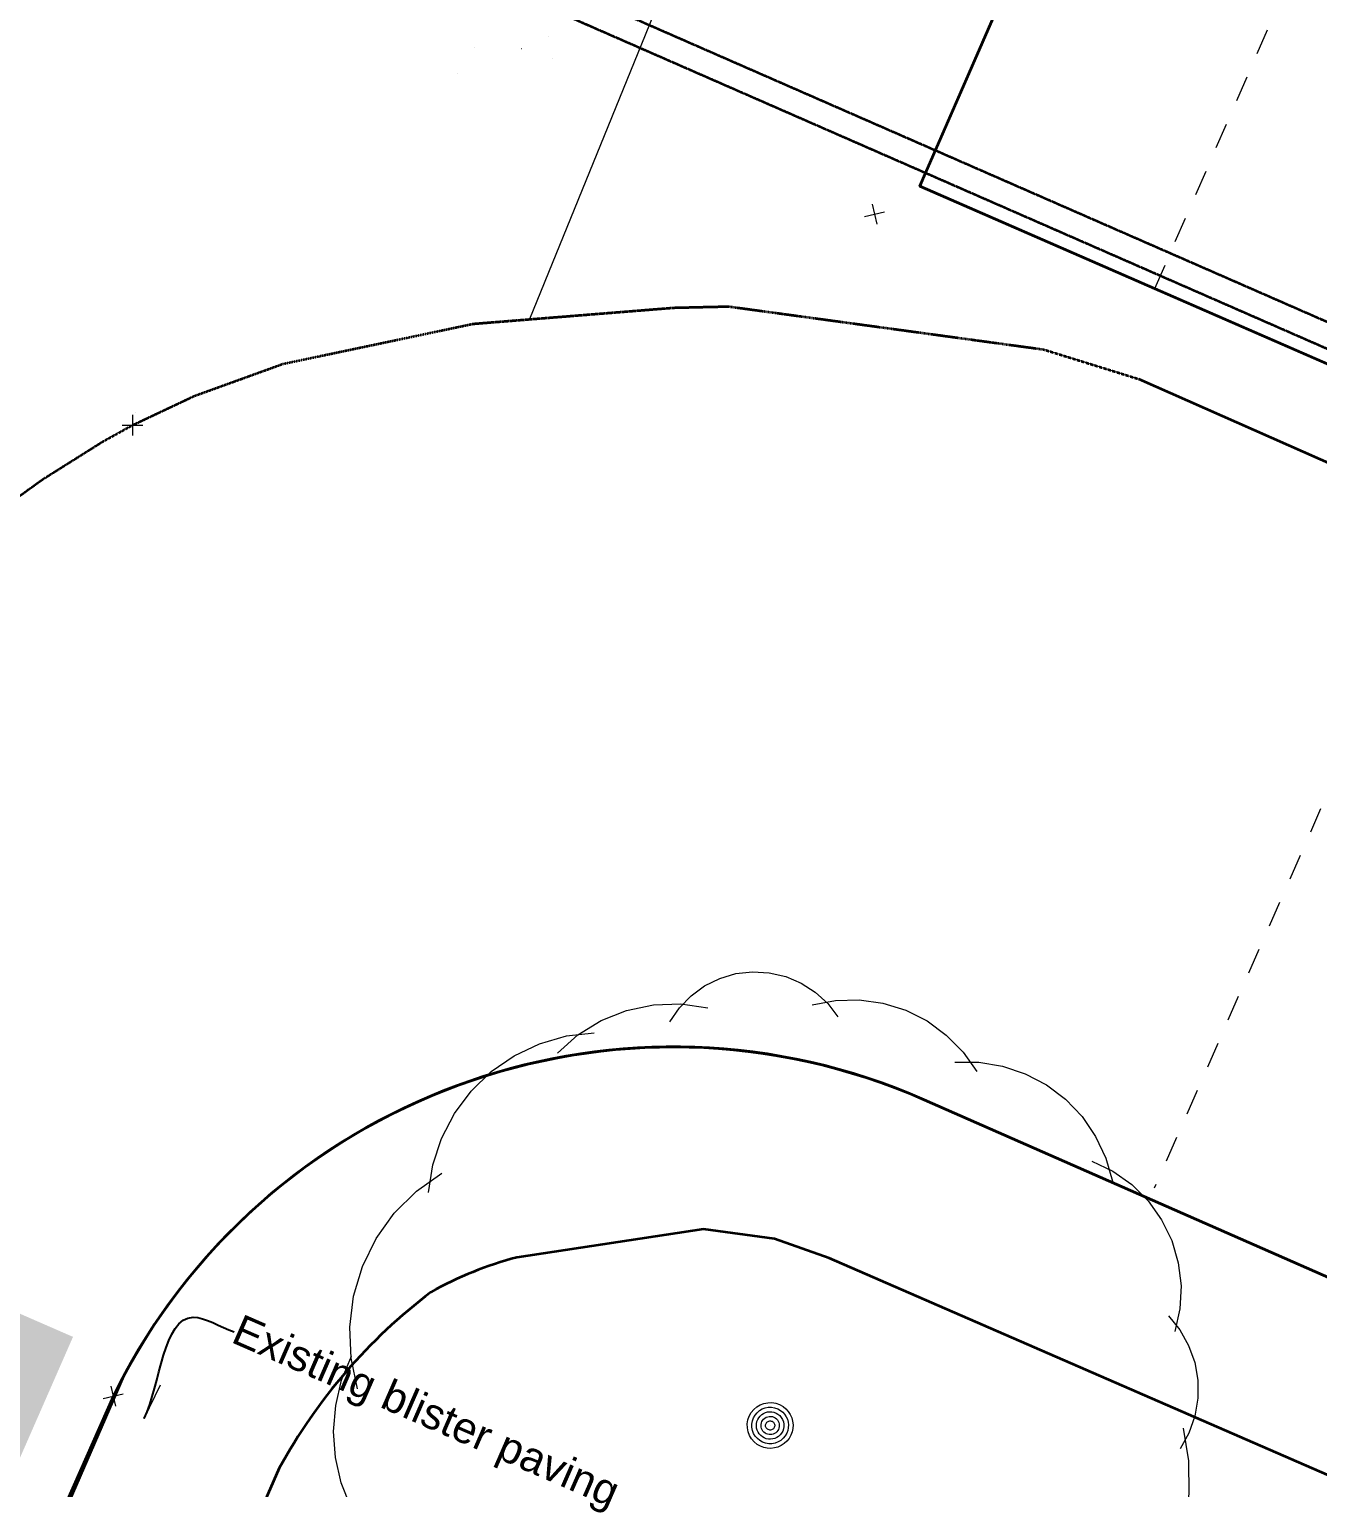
# Model space of a CAD drawing. Header units: millimetres. Extents: x -99530 to 90294, y -97212 to 56397.
# Drawn here: x 35558 to 48124, y -45347 to -31130 of the extents above; entities that cross this region are included whole.
import ezdxf

# ---------------------------------------------------------------- set-up
doc = ezdxf.new("R2010")
doc.units = ezdxf.units.MM
doc.header["$MEASUREMENT"] = 0
doc.linetypes.add('2-0_5', pattern=[500, 250, -250])
doc.linetypes.add('HIDDEN2', pattern=[0.375, 0.25, -0.125])
doc.layers.add('A-20-M_Hard_Landscape', color=7, linetype='Continuous')
doc.layers.add('New_A-20-M_Hard_Landscape', color=7, linetype='Continuous')
for name, color, linetype, lineweight in [('A-20-M_Hard_Landscape-Phase 1_Pen_No__7', 7, 'Continuous', 35), ('A-20-M_Hard_Landscape_Pen_No__1', 7, 'Continuous', 13), ('G-10-P_Topo_Misc_Pen_No__1', 7, 'Continuous', 13), ('G-10-P_Topo_Road_Pen_No__193', 7, 'Continuous', 18), ('G-10-P_Topo_Tree_Planting_Pen_No__192', 7, 'Continuous', 13), ('G-10-P_Topo_Wall_Pen_No__2', 8, 'Continuous', 15), ('New_A-20-M_Hard_Landscape-Phase 2_Pen_No__143', 254, 'Continuous', 0), ('New_A-95-P_Text_1_50_GA_Pen_No__1', 7, 'Continuous', 13), ('New_A-95-P_Text_1_50_GA_Pen_No__85', 8, 'Continuous', 20)]:
    doc.layers.add(name, color=color, linetype=linetype, lineweight=lineweight)
for name, color, linetype, lineweight, true_color in [('A-20-M_Hard_Landscape-Phase 2_Pen_No__148', 7, 'Continuous', 0, 0x444444), ('A-20-M_Hard_Landscape_Pen_No__53', 7, 'Continuous', 35, 0x444444), ('G-10-P_Topo_Building_Pen_No__147', 7, 'Continuous', 0, 0x606060), ('New_A-20-M_Hard_Landscape-Phase 2_Pen_No__148', 7, 'Continuous', 0, 0x444444), ('New_A-20-M_Hard_Landscape_Pen_No__53', 7, 'Continuous', 35, 0x444444)]:
    doc.layers.add(name, color=color, linetype=linetype, lineweight=lineweight, true_color=true_color)
doc.styles.add('GENERATED_STYLE_4', font='')
doc.styles.get('GENERATED_STYLE_4').set_extended_font_data('Swis721 BT')
doc.dimstyles.new('GENERATED_STYLE__6', dxfattribs={"dimtxt": 0.18, "dimasz": 364.8, "dimexe": 0.18, "dimexo": 0.0625, "dimgap": 0.09, "dimtad": 0, "dimtih": 1, "dimtoh": 1, "dimdec": 4, "dimzin": 0, "dimdsep": 46, "dimcen": 0.09, "dimadec": 0, "dimazin": 0, "dimtfac": 1, "dimtdec": 4, "dimtmove": 0, "dimatfit": 3, "dimldrblk": 'ARROWHEAD_5', "dimfxl": 1, "dimtolj": 1, "dimtzin": 0, "dimarcsym": 0})

# ---------------------------------------------------------------- blocks, each defined once
blk = doc.blocks.new('Mesh_1_1', base_point=(-63082, -84193))
at = {"layer": 'New_A-20-M_Hard_Landscape_Pen_No__53', "linetype": 'Continuous', "flags": 128}
for points in [[(17003, -70343, 0.317895), (12798, -63684), (11682, -63197), (14359, -57057), (15466, -57539, 0.331044), (23621, -55547), (23811, -55111), (23704, -55064), (28700, -43606), (28807, -43653), (29918, -41105), (30272, -40293, 0.412979), (26840, -31201), (25827, -30759), (28073, -25609), (37903, -29895, 0.414214), (40536, -28861), (42535, -24277), (47043, -26247), (46243, -28077), (46241, -28076), (44273, -32590), (44243, -32660), (60284, -39654)], [(56491, -46928), (44285, -41565, 0.39159), (36479, -44258), (35769, -45891), (40819, -47946), (23797, -87080), (17545, -92076, -0.012215), (1021, -95113, -0.028337), (-12755, -96695, -0.01857), (-33260, -97090), (-38568, -96811)]]:
    blk.add_lwpolyline(points, format="xyb", dxfattribs=at)
blk = doc.blocks.new('Mesh_4_1', base_point=(46241, -28076))
at = {"layer": 'New_A-20-M_Hard_Landscape_Pen_No__53', "linetype": 'Continuous', "flags": 128}
blk.add_lwpolyline([(46241, -28076), (62283, -35071), (60284, -39654), (44243, -32660)], close=True, dxfattribs=at)
blk = doc.blocks.new('Mesh_17_1', base_point=(37389, -46550))
at = {"layer": 'A-20-M_Hard_Landscape_Pen_No__53', "linetype": 'Continuous', "flags": 128}
blk.add_lwpolyline([(37389, -46550), (36045, -46018, -0.373328), (35859, -45630), (36379, -44454, -0.402042), (44285, -41565), (56491, -46928), (55797, -48518), (43359, -43108), (42827, -42919), (42134, -42827), (40314, -43102, 0.063965), (39476, -43440, 0.106059), (37997, -45156)], format="xyb", close=True, dxfattribs=at)
blk = doc.blocks.new('ARROWHEAD_5')
at = {"color": 0, "linetype": 'Continuous', "lineweight": 0}
blk.add_line((0, 0), (-1, 0), dxfattribs=at)
blk.add_solid([(-1, 0.2679), (0, 0), (-1, -0.2679), (-1, 0.2679)], dxfattribs=at)
blk = doc.blocks.new('Line_6_1', base_point=(45432, -21700))
at = {"layer": 'A-20-M_Hard_Landscape_Pen_No__1', "linetype": 'Continuous'}
for q in [(40436, -33958), (45106, -21837), (45569, -22026)]:
    blk.add_line((45432, -21700), q, dxfattribs=at)

msp = doc.modelspace()

# ---------------------------------------------------------------- hatches: boundary and pattern name
at = {"layer": 'New_A-20-M_Hard_Landscape-Phase 2_Pen_No__143', "linetype": 'Continuous'}
msp.add_hatch(color=256, dxfattribs=at).paths.add_polyline_path([(35346.5, -43597.2), (34587.6, -45319.8), (35229.5, -45601.3), (35985.9, -43876)])

# ---------------------------------------------------------------- linework, layer by layer
at = {"layer": 'A-20-M_Hard_Landscape-Phase 1_Pen_No__7', "linetype": 'HIDDEN2', "flags": 128}
for points in [[(63395.1, -40608.8), (51109.2, -35251.7), (29842.6, -25945.2)], [(63299.2, -40828.8), (51013.1, -35471.7), (29746.4, -26165)], [(29258.2, -42696.8), (29652.5, -41782.5), (29828.7, -41420), (29988.4, -41122.9), (30150.5, -40849.3), (30331.5, -40571.6), (30535.3, -40286.9), (30788.1, -39965), (31116.6, -39584.1), (31336, -39347.1), (32582.3, -38097.9), (33872.9, -36925.1), (34905.9, -36083.3), (35688.8, -35518.7), (36273.8, -35150.9), (36566.6, -34989), (37169, -34704.8), (38032.4, -34392.5), (39889.1, -34001.7), (41844.2, -33844.8), (42377.1, -33832.5), (45447.8, -34251.3), (46375.1, -34539)]]:
    msp.add_lwpolyline(points, dxfattribs=at)
at = {"layer": 'A-20-M_Hard_Landscape-Phase 1_Pen_No__7', "linetype": 'Continuous', "flags": 128}
msp.add_lwpolyline([(46375.1, -34539), (55092.3, -38392.8), (55515.7, -37370.1)], dxfattribs=at)
at = {"layer": 'A-20-M_Hard_Landscape-Phase 2_Pen_No__148', "linetype": '2-0_5'}
msp.add_line((49758.6, -35064.7), (46529.7, -42426.4), dxfattribs=at)
at = {"layer": 'G-10-P_Topo_Building_Pen_No__147', "linetype": 'Continuous', "flags": 128}
for points in [[(41806.1, -40804), (41898.5, -40668.6), (42012.6, -40551), (42145.1, -40454.5), (42292.1, -40382.1), (42449.4, -40335.8), (42612.2, -40317.1), (42775.8, -40326.3), (42935.4, -40363.4), (43086.4, -40427.2), (43224.3, -40515.8), (43345.1, -40626.6), (43445.1, -40756.4)], [(40710.8, -41110.9), (40910.1, -40933.8), (41136.9, -40793.8), (41384.5, -40694.8), (41645.4, -40640), (41911.8, -40630.9), (42175.8, -40667.8)], [(43192.2, -40639.6), (43420.8, -40596.3), (43653.4, -40590.8), (43883.8, -40623.2), (44105.9, -40692.6), (44313.7, -40797.3), (44501.7, -40934.3), (44665, -41100.1), (44799, -41290.3)], [(39452.8, -42470.5), (39494.5, -42200.8), (39579.3, -41941.5), (39704.9, -41699.2), (39868, -41480.5), (40064.3, -41291), (40288.7, -41135.7), (40535.2, -41018.8), (40797.4, -40943.3), (41068.4, -40911.1)], [(44584, -41199.3), (44817.7, -41199.3), (45048.4, -41236.8), (45270, -41310.9), (45476.9, -41419.7), (45663.6, -41560.2), (45825.4, -41729), (45957.9, -41921.5), (46057.7, -42132.8), (46122.4, -42357.4)], [(45921, -42164.9), (46124.7, -42262.2), (46309.3, -42392.1), (46469.5, -42551.1), (46601, -42734.6), (46700, -42937.4), (46763.7, -43154), (46790.3, -43378.1), (46779.2, -43603.6), (46730.5, -43824)], [(38761.1, -44381.7), (38697.6, -44084.9), (38684.3, -43781.7), (38721.4, -43480.4), (38808, -43189.5), (38941.6, -42917), (39118.5, -42670.3), (39333.8, -42456.4), (39581.7, -42281.2)], [(46668.5, -43671), (46778.9, -43807.5), (46864.7, -43960.8), (46923.5, -44126.2), (46953.6, -44299.2), (46954.3, -44474.8), (46925.3, -44648), (46867.7, -44813.9), (46782.9, -44967.7)], [(38824, -45754.1), (38695.7, -45535.2), (38602.2, -45299.3), (38545.6, -45051.9), (38527.1, -44798.8), (38547.3, -44545.9), (38605.6, -44298.9), (38700.6, -44063.6)], [(46810.3, -44764.7), (46864.2, -45083.3), (46868, -45406.4), (46821.6, -45726.2), (46726.3, -46034.9), (46584.2, -46325.1), (46398.8, -46589.8)]]:
    msp.add_lwpolyline(points, dxfattribs=at)
for points in [[(42658.2, -44924.4), (42628.1, -44899.7), (42602.7, -44870.3), (42582.8, -44836.8), (42569, -44800.4), (42561.7, -44762.2), (42561.2, -44723.3), (42567.5, -44684.9), (42580.3, -44648.1), (42599.3, -44614.2), (42623.9, -44584), (42653.4, -44558.6), (42686.9, -44538.7), (42723.3, -44525), (42761.5, -44517.7), (42800.4, -44517.2), (42838.8, -44523.4), (42875.6, -44536.3), (42909.5, -44555.3), (42936.8, -44577.2), (42960.4, -44603.1), (42979.6, -44632.4), (42994, -44664.4), (43003.2, -44698.2), (43007, -44733), (43005.3, -44768), (42998.2, -44802.3), (42985.8, -44835), (42968.4, -44865.5), (42946.5, -44892.8), (42920.6, -44916.3), (42891.3, -44935.5), (42859.3, -44949.9), (42825.5, -44959.1), (42790.7, -44963), (42755.7, -44961.3), (42721.4, -44954.2), (42688.7, -44941.7)], [(42683.4, -44887.5), (42659.3, -44867.8), (42638.9, -44844.2), (42623, -44817.4), (42612, -44788.3), (42606.2, -44757.7), (42605.8, -44726.6), (42610.8, -44695.9), (42621, -44666.5), (42636.2, -44639.3), (42655.9, -44615.2), (42679.5, -44594.9), (42706.3, -44579), (42735.4, -44567.9), (42766, -44562.1), (42797.1, -44561.7), (42827.8, -44566.7), (42857.2, -44577), (42884.4, -44592.2), (42906.2, -44609.7), (42925.1, -44630.5), (42940.4, -44653.9), (42952, -44679.5), (42959.3, -44706.5), (42962.4, -44734.4), (42961, -44762.3), (42955.3, -44789.8), (42945.4, -44816), (42931.5, -44840.3), (42911.8, -44864.4), (42888.2, -44884.8), (42861.5, -44900.7), (42832.4, -44911.7), (42801.8, -44917.5), (42770.6, -44917.9), (42739.9, -44912.9), (42710.5, -44902.7)], [(42708.5, -44850.5), (42692.1, -44837.4), (42678, -44821.8), (42666.4, -44804.3), (42657.8, -44785.1), (42652.3, -44764.8), (42650, -44743.9), (42651, -44722.9), (42655.3, -44702.3), (42662.7, -44682.7), (42673.1, -44664.4), (42686.3, -44648), (42701.9, -44633.9), (42719.4, -44622.4), (42738.6, -44613.8), (42758.9, -44608.2), (42779.8, -44605.9), (42800.8, -44606.9), (42821.3, -44611.2), (42841, -44618.7), (42859.3, -44629.1), (42877.3, -44643.9), (42892.6, -44661.6), (42904.5, -44681.6), (42912.8, -44703.4), (42917.1, -44726.4), (42917.5, -44749.7), (42913.7, -44772.8), (42906, -44794.8), (42894.6, -44815.2), (42881.4, -44831.6), (42865.9, -44845.7), (42848.3, -44857.3), (42829.1, -44865.9), (42808.9, -44871.4), (42788, -44873.7), (42767, -44872.7), (42746.4, -44868.4), (42726.7, -44861)], [(42733.6, -44813.6), (42722.7, -44804.9), (42713.3, -44794.5), (42705.6, -44782.8), (42699.8, -44770), (42696.1, -44756.5), (42694.6, -44742.6), (42695.3, -44728.6), (42698.1, -44714.8), (42703.1, -44701.7), (42710.1, -44689.6), (42719.9, -44677.5), (42731.7, -44667.3), (42745.1, -44659.4), (42759.6, -44653.9), (42774.9, -44651), (42790.5, -44650.8), (42805.8, -44653.3), (42820.5, -44658.4), (42834.1, -44666), (42845.1, -44674.8), (42854.5, -44685.1), (42862.2, -44696.9), (42867.9, -44709.6), (42871.6, -44723.2), (42873.1, -44737.1), (42872.5, -44751.1), (42869.6, -44764.8), (42864.6, -44777.9), (42857.7, -44790.1), (42848.9, -44801), (42838.5, -44810.4), (42826.8, -44818.1), (42814.1, -44823.9), (42800.5, -44827.6), (42786.6, -44829.1), (42772.6, -44828.4), (42758.9, -44825.6), (42745.8, -44820.6)], [(42758.7, -44776.7), (42753.3, -44772.3), (42748.6, -44767.2), (42744.7, -44761.3), (42741.8, -44754.9), (42740, -44748.1), (42739.2, -44741.2), (42739.6, -44734.2), (42741, -44727.3), (42743.5, -44720.8), (42747, -44714.7), (42751.9, -44708.7), (42757.8, -44703.6), (42764.5, -44699.6), (42771.7, -44696.8), (42779.4, -44695.4), (42787.2, -44695.3), (42794.9, -44696.5), (42802.2, -44699.1), (42809, -44702.9), (42815, -44707.8), (42820.1, -44713.7), (42824.1, -44720.4), (42826.8, -44727.7), (42828.3, -44735.3), (42828.4, -44743.1), (42827.1, -44750.8), (42824.6, -44758.2), (42820.8, -44764.9), (42815.9, -44771), (42810, -44776.1), (42803.3, -44780), (42796, -44782.8), (42788.3, -44784.2), (42780.6, -44784.3), (42772.9, -44783.1), (42765.5, -44780.5)]]:
    msp.add_lwpolyline(points, close=True, dxfattribs=at)
at = {"layer": 'G-10-P_Topo_Misc_Pen_No__1', "linetype": 'Continuous'}
for p, q in [((41853.8, -42840), (41853.8, -42840)), ((43359, -43107.9), (43359, -43107.9)), ((39475.8, -43440), (39475.9, -43440)), ((37997.2, -45155.8), (37997.3, -45155.8))]:
    msp.add_line(p, q, dxfattribs=at)
at = {"layer": 'G-10-P_Topo_Road_Pen_No__193', "linetype": 'Continuous'}
for p, q in [((41844.2, -33844.8), (41844.2, -33844.8)), ((45447.8, -34251.3), (45447.8, -34251.3)), ((45498.9, -34265.3), (45498.9, -34265.3)), ((36566.6, -34889), (36566.6, -35089)), ((36466.6, -34989), (36666.6, -34989)), ((36566.6, -34989), (36566.7, -34989)), ((40992.1, -41124.7), (40992.1, -41124.7)), ((44284.8, -41565.4), (44284.8, -41565.4)), ((36355.8, -44356.3), (36401.6, -44551)), ((36281.3, -44476.5), (36476, -44430.8)), ((36378.7, -44453.6), (36378.7, -44453.6))]:
    msp.add_line(p, q, dxfattribs=at)
at = {"layer": 'G-10-P_Topo_Road_Pen_No__193', "linetype": 'Continuous', "flags": 128}
msp.add_lwpolyline([(44284.8, -41565.4, 0.4020416), (36378.7, -44453.6)], format="xyb", dxfattribs=at)
for points in [[(44284.8, -41565.4), (53704.7, -45707.6), (61789.4, -49248.9)], [(35863.3, -45618.3), (36378.7, -44453.6)]]:
    msp.add_lwpolyline(points, dxfattribs=at)
at = {"layer": 'G-10-P_Topo_Tree_Planting_Pen_No__192', "linetype": 'Continuous'}
for p, q in [((43777.5, -32837.4), (43823.2, -33032.1)), ((43703, -32957.6), (43897.7, -32911.9)), ((43800.4, -32934.7), (43800.4, -32934.7)), ((36592.1, -34866.8), (36592.1, -34866.8)), ((42784.9, -44738.5), (42785, -44738.5))]:
    msp.add_line(p, q, dxfattribs=at)
at = {"layer": 'G-10-P_Topo_Wall_Pen_No__2', "linetype": 'Continuous'}
for p, q in [((40625.7, -31200.6), (40625.8, -31200.6)), ((39905.1, -31311.7), (39905.1, -31311.7)), ((40360.8, -31319.1), (40360.9, -31319.1)), ((40659.3, -31418.1), (40659.3, -31418.1)), ((39738.3, -31560), (39738.3, -31560))]:
    msp.add_line(p, q, dxfattribs=at)
at = {"layer": 'New_A-20-M_Hard_Landscape-Phase 2_Pen_No__148', "linetype": '2-0_5'}
for p, q in [((44242.8, -32659.6), (46241.3, -28076.4)), ((46534.4, -33658.8), (48532.9, -29075.6)), ((44242.8, -32659.6), (46534.4, -33658.8)), ((46534.4, -33658.8), (48826, -34658.1))]:
    msp.add_line(p, q, dxfattribs=at)

# ---------------------------------------------------------------- block references
at = {"layer": 'A-20-M_Hard_Landscape', "linetype": 'Continuous'}
msp.add_blockref('Line_6_1', (45432, -21699.9), dxfattribs=at)
at = {"layer": 'A-20-M_Hard_Landscape', "color": 49, "lineweight": 35, "true_color": 0x444444}
msp.add_blockref('Mesh_17_1', (37389.3, -46550), dxfattribs=at)
at = {"layer": 'New_A-20-M_Hard_Landscape', "color": 49, "lineweight": 35, "true_color": 0x444444}
for name, p in [('Mesh_1_1', (-63082, -84192.5)), ('Mesh_4_1', (46241.3, -28076.4))]:
    msp.add_blockref(name, p, dxfattribs=at)

# ---------------------------------------------------------------- texts
at = {"layer": 'New_A-95-P_Text_1_50_GA_Pen_No__1', "linetype": 'Continuous', "insert": (37556.7, -43827), "char_height": 300, "attachment_point": 4, "rotation": 336.44041, "style": 'GENERATED_STYLE_4'}
msp.add_mtext('\\A1;{\\fSwis721 BT|b0|i0|c0|p34;Existing blister paving \\fSwis721 BT|b0|i0|c0|p34;\\H1.333333x;  }', dxfattribs=at)

# ---------------------------------------------------------------- leaders
at = {"layer": 'New_A-95-P_Text_1_50_GA_Pen_No__85', "linetype": 'Continuous', "path_type": 1, "annotation_type": 0, "has_hookline": 1, "hookline_direction": 0, "text_width": 5328.6, "horizontal_direction": (0.916645, -0.399703, 0)}
msp.add_leader([(36679.1, -44672), (37157.8, -43684.4), (37556.6, -43826.9)], dimstyle='GENERATED_STYLE__6', dxfattribs=at)

doc.saveas('drawing.dxf')
